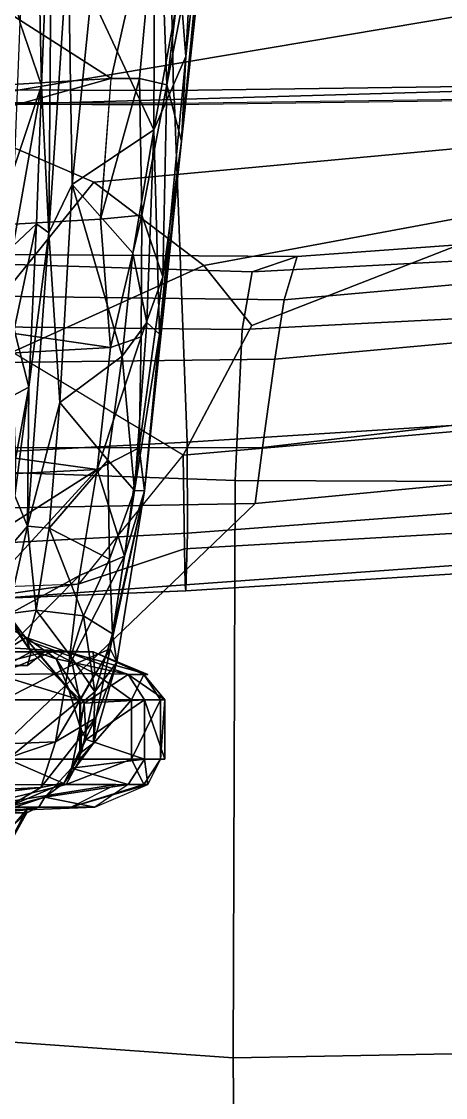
# Model space of a CAD drawing. Header units: inches. Extents: x -15.6 to 12, y -13.7 to 13.7.
# Drawn here: x -0.178 to 0.847, y -11.909 to -9.31 of the extents above; entities that cross this region are included whole.
import ezdxf

# ---------------------------------------------------------------- set-up
doc = ezdxf.new("R2010")
doc.units = ezdxf.units.IN
doc.header["$MEASUREMENT"] = 0
for name, color, linetype in [('SEAT-ARMPAD', 5, 'Continuous'), ('SEAT-BASE', 5, 'Continuous'), ('SEAT-CHASSIS', 5, 'Continuous'), ('SEAT-FRAME', 5, 'Continuous')]:
    doc.layers.add(name, color=color, linetype=linetype)

msp = doc.modelspace()

# ---------------------------------------------------------------- linework, layer by layer
at = {"layer": 'SEAT-ARMPAD'}
for points in [[(0.4881, -9.8774, 25.1657), (0.3792, -9.9141, 25.5136), (1.6489, -9.8477, 25.649), (1.6295, -9.7939, 25.247)], [(0.4881, -9.8774, 25.1657), (1.6295, -9.7939, 25.247), (1.6432, -9.8763, 24.8703), (0.4572, -9.9818, 24.7926)], [(0.3557, -10.0537, 25.8409), (1.6703, -9.9877, 25.9059), (1.6489, -9.8477, 25.649), (0.3792, -9.9141, 25.5136)], [(0.3557, -10.0537, 25.8409), (0.3792, -9.9141, 25.5136), (-1.5835, -9.8539, 25.1066), (-1.8419, -10.0304, 25.5273)], [(0.4881, -9.8774, 25.1657), (-1.5388, -9.8637, 24.7187), (-1.5835, -9.8539, 25.1066), (0.3792, -9.9141, 25.5136)], [(0.4881, -9.8774, 25.1657), (0.4572, -9.9818, 24.7926), (-1.5135, -9.957, 24.3581), (-1.5388, -9.8637, 24.7187)], [(0.4345, -10.1254, 24.5869), (0.4572, -9.9818, 24.7926), (1.6432, -9.8763, 24.8703), (1.6383, -10.0154, 24.6612)], [(0.4345, -10.1254, 24.5869), (-1.498, -10.1482, 24.1266), (-1.5135, -9.957, 24.3581), (0.4572, -9.9818, 24.7926)], [(0.3557, -10.0537, 25.8409), (0.3388, -10.4184, 26.0759), (1.7037, -10.4236, 26.1832), (1.6703, -9.9877, 25.9059)], [(0.3557, -10.0537, 25.8409), (-1.8419, -10.0304, 25.5273), (-2.2314, -10.3283, 25.6623), (0.3388, -10.4184, 26.0759)], [(0.4345, -10.1254, 24.5869), (1.6383, -10.0154, 24.6612), (1.6287, -10.1963, 24.5767), (0.4049, -10.3385, 24.4909)], [(0.4345, -10.1254, 24.5869), (0.4049, -10.3385, 24.4909), (-1.4922, -10.3408, 24.0305), (-1.498, -10.1482, 24.1266)], [(0.387, -10.4736, 24.5037), (0.4049, -10.3385, 24.4909), (1.6287, -10.1963, 24.5767), (1.6202, -10.3565, 24.5934)], [(2.5398, -10.2375, 24.5349), (2.1026, -12.9775, 24.6594), (0.393, -12.9409, 24.5677), (1.6202, -10.3565, 24.5934)], [(-2.2314, -10.3283, 25.6623), (-2.3666, -11.6211, 25.7688), (0.3335, -11.8125, 26.1509), (0.3388, -10.4184, 26.0759)], [(0.387, -10.4736, 24.5037), (-1.489, -10.5066, 24.0498), (-1.4922, -10.3408, 24.0305), (0.4049, -10.3385, 24.4909)], [(0.387, -10.4736, 24.5037), (1.6202, -10.3565, 24.5934), (0.393, -12.9409, 24.5677), (-1.9658, -12.7285, 23.9163)], [(0.3388, -10.4184, 26.0759), (0.3335, -11.8125, 26.1509), (1.9225, -11.7841, 26.2278), (1.7037, -10.4236, 26.1832)], [(0.387, -10.4736, 24.5037), (-1.9658, -12.7285, 23.9163), (-2.4219, -12.7344, 23.7779), (-1.489, -10.5066, 24.0498)], [(-2.2968, -12.9262, 25.6409), (0.345, -13.1683, 25.9901), (0.3335, -11.8125, 26.1509), (-2.3666, -11.6211, 25.7688)], [(0.345, -13.1683, 25.9901), (2.0304, -13.1068, 26.092), (1.9225, -11.7841, 26.2278), (0.3335, -11.8125, 26.1509)]]:
    msp.add_3dface(points, dxfattribs=at)
at = {"layer": 'SEAT-BASE'}
for points in [[(-0.2684, -1.3642, 4.119), (-0.1542, -1.3595, 4.1832), (-3.5595, -11.7694, 3.1616), (-3.6772, -11.7154, 3.1096)], [(-0.095, -1.3539, 4.3018), (-3.47, -11.8649, 3.2423), (-3.5595, -11.7694, 3.1616), (-0.1542, -1.3595, 4.1832)], [(-0.095, -1.3539, 4.3018), (-0.1239, -1.7559, 5.6622), (-2.9258, -9.7068, 3.9879), (-3.47, -11.8649, 3.2423)], [(-0.1423, -1.8519, 5.8711), (-2.8999, -9.7388, 4.1787), (-2.9258, -9.7068, 3.9879), (-0.1239, -1.7559, 5.6622)], [(-0.1423, -1.8519, 5.8711), (-0.1033, -1.8754, 6.004), (-2.8578, -9.7688, 4.297), (-2.8999, -9.7388, 4.1787)], [(-0.1177, -1.9177, 6.1381), (-2.7829, -9.7801, 4.4046), (-2.8578, -9.7688, 4.297), (-0.1033, -1.8754, 6.004)], [(-4.0205, -12.7905, 4.1776), (-3.9329, -12.8557, 4.1389), (-0.1555, -1.9896, 6.6264), (-0.399, -1.9836, 6.6746)], [(-0.1555, -1.9896, 6.6264), (-3.9329, -12.8557, 4.1389), (-3.6912, -12.4369, 4.2077), (0.04, -2.0708, 6.5161)], [(-3.6912, -12.4369, 4.2077), (-3.0494, -10.7774, 4.5256), (0.0253, -2.2191, 6.4477), (0.04, -2.0708, 6.5161)], [(0.0253, -2.2191, 6.4477), (-3.0494, -10.7774, 4.5256), (-2.7663, -10.099, 4.6397), (0.0649, -2.2409, 6.3972)], [(0.0834, -2.2423, 6.3529), (0.0649, -2.2409, 6.3972), (-2.7663, -10.099, 4.6397), (-2.6762, -9.9184, 4.6557)], [(0.0886, -2.2401, 6.3093), (0.0834, -2.2423, 6.3529), (-2.6762, -9.9184, 4.6557), (-2.3936, -9.1979, 4.7721)]]:
    msp.add_3dface(points, dxfattribs=at)
at = {"layer": 'SEAT-CHASSIS'}
for points in [[(0.219, -9.3937, 16.0937), (0.2688, -8.4787, 15.9836), (0.2058, -9.2191, 16.1034)], [(0.219, -9.3937, 16.0937), (0.2882, -8.7584, 15.9263), (0.2688, -8.4787, 15.9836)], [(0.2882, -8.7584, 15.9263), (0.2086, -9.5982, 16.076), (0.2882, -8.8627, 15.7864)], [(0.2882, -8.7584, 15.9263), (0.219, -9.3937, 16.0937), (0.2086, -9.5982, 16.076)], [(-0.1823, -9.3108, 16.6271), (-0.1444, -8.7899, 16.3203), (-0.2933, -8.8715, 16.3525)], [(-0.1444, -8.7899, 16.3203), (-0.1823, -9.3108, 16.6271), (-0.13, -9.4642, 16.6853)], [(-0.1043, -8.8238, 16.2934), (-0.1444, -8.7899, 16.3203), (-0.13, -9.4642, 16.6853)], [(-0.1043, -8.8238, 16.2934), (-0.13, -9.4642, 16.6853), (-0.1118, -9.8196, 16.7356)], [(-0.1118, -9.8196, 16.7356), (-0.0655, -9.1193, 16.2687), (-0.1043, -8.8238, 16.2934)], [(0.1735, -9.4626, 15.9002), (0.1539, -8.9375, 15.591), (0.2504, -8.8144, 15.6238)], [(0.1735, -9.4626, 15.9002), (0.2504, -8.8144, 15.6238), (0.2882, -8.8627, 15.7864)], [(0.2882, -8.8627, 15.7864), (0.2086, -9.5982, 16.076), (0.1735, -9.4626, 15.9002)], [(0.0383, -9.4471, 15.8044), (-0.6786, -8.9886, 15.4759), (0.1539, -8.9375, 15.591)], [(0.1539, -8.9375, 15.591), (0.107, -9.4474, 15.8277), (0.0383, -9.4471, 15.8044)], [(0.1539, -8.9375, 15.591), (0.1735, -9.4626, 15.9002), (0.107, -9.4474, 15.8277)], [(-0.6786, -8.9886, 15.4759), (0.0383, -9.4471, 15.8044), (-1.4967, -9.5403, 15.6471)], [(-0.0561, -9.7032, 16.5203), (-0.0655, -9.1193, 16.2687), (-0.1118, -9.8196, 16.7356)], [(-0.0655, -9.1193, 16.2687), (-0.0561, -9.7032, 16.5203), (-0.0094, -9.2468, 16.2519)], [(0.1419, -9.5715, 16.3001), (0.1431, -9.185, 16.1554), (-0.0094, -9.2468, 16.2519)], [(0.1419, -9.5715, 16.3001), (0.2058, -9.2191, 16.1034), (0.1431, -9.185, 16.1554)], [(0.2058, -9.2191, 16.1034), (0.1419, -9.5715, 16.3001), (0.219, -9.3937, 16.0937)], [(-0.0094, -9.2468, 16.2519), (-0.0561, -9.7032, 16.5203), (0.1419, -9.5715, 16.3001)], [(-0.13, -9.4642, 16.6853), (-0.1823, -9.3108, 16.6271), (-0.1958, -9.6622, 16.8789)], [(0.1551, -10.065, 16.5348), (0.219, -9.3937, 16.0937), (0.1419, -9.5715, 16.3001)], [(0.1551, -10.065, 16.5348), (0.2086, -9.5982, 16.076), (0.219, -9.3937, 16.0937)], [(-1.4985, -9.8737, 15.8713), (-1.4967, -9.5403, 15.6471), (0.0376, -9.4471, 15.8044)], [(0.0376, -9.4471, 15.8044), (0.0127, -9.7868, 16.0083), (-1.4985, -9.8737, 15.8713)], [(0.0127, -9.7868, 16.0083), (0.0383, -9.4471, 15.8044), (0.107, -9.4474, 15.8277)], [(0.107, -9.4474, 15.8277), (0.1131, -9.7772, 16.0442), (0.0127, -9.7868, 16.0083)], [(0.1735, -9.4626, 15.9002), (0.1131, -9.7772, 16.0442), (0.107, -9.4474, 15.8277)], [(-0.1985, -9.8512, 17.0418), (-0.1421, -9.7982, 16.945), (-0.13, -9.4642, 16.6853)], [(-0.1985, -9.8512, 17.0418), (-0.13, -9.4642, 16.6853), (-0.1958, -9.6622, 16.8789)], [(-0.1421, -9.7982, 16.945), (-0.1118, -9.8196, 16.7356), (-0.13, -9.4642, 16.6853)], [(0.1131, -9.7772, 16.0442), (0.1735, -9.4626, 15.9002), (0.1637, -9.926, 16.2482)], [(0.2086, -9.5982, 16.076), (0.1637, -9.926, 16.2482), (0.1735, -9.4626, 15.9002)], [(0.0913, -9.8691, 16.5287), (0.1419, -9.5715, 16.3001), (-0.0561, -9.7032, 16.5203)], [(0.1419, -9.5715, 16.3001), (0.0913, -9.8691, 16.5287), (0.125, -10.0366, 16.5976)], [(0.1551, -10.065, 16.5348), (0.1419, -9.5715, 16.3001), (0.125, -10.0366, 16.5976)], [(0.2086, -9.5982, 16.076), (0.1066, -10.3391, 16.5755), (0.1637, -9.926, 16.2482)], [(0.1066, -10.3391, 16.5755), (0.2086, -9.5982, 16.076), (0.1193, -10.4432, 16.8166)], [(0.1193, -10.4432, 16.8166), (0.2086, -9.5982, 16.076), (0.1551, -10.065, 16.5348)], [(-0.0561, -9.7032, 16.5203), (-0.1118, -9.8196, 16.7356), (-0.0859, -10.2299, 16.9922)], [(0.0655, -10.1182, 16.7436), (-0.0561, -9.7032, 16.5203), (-0.0859, -10.2299, 16.9922)], [(0.0655, -10.1182, 16.7436), (0.0913, -9.8691, 16.5287), (-0.0561, -9.7032, 16.5203)], [(0.0371, -10.0971, 16.2519), (-1.4985, -9.8737, 15.8713), (0.0127, -9.7868, 16.0083)], [(-0.1421, -9.7982, 16.945), (-0.1985, -9.8512, 17.0418), (-0.1961, -10.0537, 17.2546)], [(-0.1421, -9.7982, 16.945), (-0.1961, -10.0537, 17.2546), (-0.1601, -10.193, 17.3522)], [(-0.1118, -9.8196, 16.7356), (-0.1421, -9.7982, 16.945), (-0.1601, -10.193, 17.3522)], [(0.1131, -9.7772, 16.0442), (0.0371, -10.0971, 16.2519), (0.0127, -9.7868, 16.0083)], [(0.111, -10.0711, 16.2933), (0.0371, -10.0971, 16.2519), (0.1131, -9.7772, 16.0442)], [(0.1637, -9.926, 16.2482), (0.111, -10.0711, 16.2933), (0.1131, -9.7772, 16.0442)], [(-0.1639, -10.5283, 17.6136), (-0.1118, -9.8196, 16.7356), (-0.1601, -10.193, 17.3522)], [(-0.1118, -9.8196, 16.7356), (-0.1639, -10.5283, 17.6136), (-0.0859, -10.2299, 16.9922)], [(-1.5017, -10.1838, 16.1272), (-1.4985, -9.8737, 15.8713), (0.0371, -10.0971, 16.2519)], [(0.125, -10.0366, 16.5976), (0.0913, -9.8691, 16.5287), (0.0655, -10.1182, 16.7436)], [(0.1637, -9.926, 16.2482), (0.1066, -10.3391, 16.5755), (0.111, -10.0711, 16.2933)], [(-0.1961, -10.0537, 17.2546), (-0.1984, -10.2126, 17.4685), (-0.1601, -10.193, 17.3522)], [(0.0951, -10.4426, 16.9923), (0.125, -10.0366, 16.5976), (0.0655, -10.1182, 16.7436)], [(0.0951, -10.4426, 16.9923), (0.1551, -10.065, 16.5348), (0.125, -10.0366, 16.5976)], [(0.111, -10.0711, 16.2933), (0.1066, -10.3391, 16.5755), (0.0047, -10.3915, 16.5212)], [(0.0371, -10.0971, 16.2519), (0.111, -10.0711, 16.2933), (0.0047, -10.3915, 16.5212)], [(0.0951, -10.4426, 16.9923), (0.1193, -10.4432, 16.8166), (0.1551, -10.065, 16.5348)], [(-1.5017, -10.1838, 16.1272), (0.0371, -10.0971, 16.2519), (0.0047, -10.3915, 16.5212)], [(0.0305, -10.3688, 17.0188), (0.0655, -10.1182, 16.7436), (-0.0859, -10.2299, 16.9922)], [(0.0655, -10.1182, 16.7436), (0.0305, -10.3688, 17.0188), (0.0951, -10.4426, 16.9923)], [(0.0047, -10.3915, 16.5212), (-1.5065, -10.4662, 16.4146), (-1.5017, -10.1838, 16.1272)], [(-0.1927, -10.367, 17.7296), (-0.1601, -10.193, 17.3522), (-0.1984, -10.2126, 17.4685)], [(-0.1941, -10.4557, 17.9366), (-0.1639, -10.5283, 17.6136), (-0.1601, -10.193, 17.3522)], [(-0.1941, -10.4557, 17.9366), (-0.1601, -10.193, 17.3522), (-0.1927, -10.367, 17.7296)], [(-0.1639, -10.5283, 17.6136), (-0.1117, -10.5338, 17.4129), (-0.0859, -10.2299, 16.9922)], [(-0.0859, -10.2299, 16.9922), (-0.1117, -10.5338, 17.4129), (0.0305, -10.3688, 17.0188)], [(0.1066, -10.3391, 16.5755), (0.0705, -10.6009, 16.8671), (0.0047, -10.3915, 16.5212)], [(0.1193, -10.4432, 16.8166), (0.0705, -10.6009, 16.8671), (0.1066, -10.3391, 16.5755)], [(0.0305, -10.3688, 17.0188), (-0.1117, -10.5338, 17.4129), (0.0346, -10.6079, 17.3198)], [(0.0305, -10.3688, 17.0188), (0.0346, -10.6079, 17.3198), (0.0951, -10.4426, 16.9923)], [(-1.5065, -10.4662, 16.4146), (0.0047, -10.3915, 16.5212), (-0.4104, -10.6552, 16.7565)], [(-0.4259, -10.86, 17.0548), (-0.4104, -10.6552, 16.7565), (0.0047, -10.3915, 16.5212)], [(0.0047, -10.3915, 16.5212), (-0.0382, -10.6477, 16.8146), (-0.4259, -10.86, 17.0548)], [(0.0047, -10.3915, 16.5212), (0.0705, -10.6009, 16.8671), (-0.0382, -10.6477, 16.8146)], [(0.0951, -10.4426, 16.9923), (0.0346, -10.6079, 17.3198), (0.0418, -10.7883, 17.545)], [(0.1193, -10.4432, 16.8166), (0.0362, -10.825, 17.21), (0.0705, -10.6009, 16.8671)], [(0.052, -10.8575, 17.4585), (0.0362, -10.825, 17.21), (0.1193, -10.4432, 16.8166)], [(0.1193, -10.4432, 16.8166), (0.0951, -10.4426, 16.9923), (0.0418, -10.7883, 17.545)], [(0.1193, -10.4432, 16.8166), (0.0418, -10.7883, 17.545), (0.052, -10.8575, 17.4585)], [(-0.1639, -10.5283, 17.6136), (-0.1941, -10.4557, 17.9366), (-0.2241, -10.5995, 18.6297)], [(-0.2241, -10.5995, 18.6297), (-0.2111, -10.7404, 18.5891), (-0.1639, -10.5283, 17.6136)], [(-0.2111, -10.7404, 18.5891), (-0.143, -10.7318, 17.8831), (-0.1639, -10.5283, 17.6136)], [(-0.143, -10.7318, 17.8831), (-0.1117, -10.5338, 17.4129), (-0.1639, -10.5283, 17.6136)], [(-0.1117, -10.5338, 17.4129), (-0.143, -10.7318, 17.8831), (-0.0283, -10.7449, 17.6593)], [(0.0346, -10.6079, 17.3198), (-0.1117, -10.5338, 17.4129), (-0.0283, -10.7449, 17.6593)], [(-0.0382, -10.6477, 16.8146), (0.0705, -10.6009, 16.8671), (-0.0645, -10.8684, 17.1497)], [(0.0705, -10.6009, 16.8671), (0.0362, -10.825, 17.21), (-0.0645, -10.8684, 17.1497)], [(0.0346, -10.6079, 17.3198), (-0.0283, -10.7449, 17.6593), (0.0418, -10.7883, 17.545)], [(-0.4504, -11.0637, 17.5191), (-0.4259, -10.86, 17.0548), (-0.0382, -10.6477, 16.8146)], [(-0.0645, -10.8684, 17.1497), (-0.4504, -11.0637, 17.5191), (-0.0382, -10.6477, 16.8146)], [(-0.143, -10.7318, 17.8831), (-0.2111, -10.7404, 18.5891), (-0.1638, -10.8046, 18.3237)], [(-0.143, -10.7318, 17.8831), (-0.1638, -10.8046, 18.3237), (-0.059, -10.8434, 17.9993)], [(-0.0283, -10.7449, 17.6593), (-0.143, -10.7318, 17.8831), (-0.059, -10.8434, 17.9993)], [(-0.2593, -10.7468, 18.843), (-0.1668, -10.7974, 18.9033), (-0.2135, -10.7458, 18.8287)], [(-0.2069, -10.8225, 18.9405), (-0.1668, -10.7974, 18.9033), (-0.2593, -10.7468, 18.843)], [(-0.2111, -10.7404, 18.5891), (-0.2135, -10.7458, 18.8287), (-0.1584, -10.8282, 18.6466)], [(-0.1584, -10.8282, 18.6466), (-0.2135, -10.7458, 18.8287), (-0.1668, -10.7974, 18.9033)], [(-0.2111, -10.7404, 18.5891), (-0.1584, -10.8282, 18.6466), (-0.1638, -10.8046, 18.3237)], [(-0.059, -10.8434, 17.9993), (-0.001, -10.9289, 18.0081), (-0.0283, -10.7449, 17.6593)], [(-0.001, -10.9289, 18.0081), (0.0418, -10.7883, 17.545), (-0.0283, -10.7449, 17.6593)], [(-0.2069, -10.8225, 18.9405), (-0.0731, -10.8306, 19.0803), (-0.1668, -10.7974, 18.9033)], [(-0.1668, -10.7974, 18.9033), (-0.0731, -10.8306, 19.0803), (-0.0946, -10.8492, 18.8114)], [(-0.1668, -10.7974, 18.9033), (-0.0946, -10.8492, 18.8114), (-0.1584, -10.8282, 18.6466)], [(-0.0642, -10.921, 18.6062), (-0.1638, -10.8046, 18.3237), (-0.1584, -10.8282, 18.6466)], [(-0.059, -10.8434, 17.9993), (-0.1638, -10.8046, 18.3237), (-0.0356, -10.9574, 18.3406)], [(-0.1638, -10.8046, 18.3237), (-0.0642, -10.921, 18.6062), (-0.0356, -10.9574, 18.3406)], [(0.0418, -10.7883, 17.545), (-0.001, -10.9289, 18.0081), (0.052, -10.8575, 17.4585)], [(-0.328, -10.8321, 19.9778), (-0.1044, -10.8321, 19.8457), (-0.1552, -10.8321, 19.6815)], [(-0.3208, -10.8323, 20.1402), (-0.1044, -10.8321, 19.8457), (-0.328, -10.8321, 19.9778)], [(-0.2164, -10.8652, 19.6955), (-0.328, -10.8321, 19.9778), (-0.1552, -10.8321, 19.6815)], [(-0.1044, -10.8321, 19.8457), (-0.3208, -10.8323, 20.1402), (-0.2381, -10.887, 20.2279)], [(-0.227, -10.8321, 18.9781), (-0.2652, -10.8693, 19.0541), (-0.1238, -10.8326, 19.2527)], [(-0.1238, -10.8326, 19.2527), (-0.2652, -10.8693, 19.0541), (-0.1637, -10.8652, 19.3841)], [(-0.0005, -10.8846, 19.9375), (-0.1044, -10.8321, 19.8457), (-0.2381, -10.887, 20.2279)], [(-0.2069, -10.8225, 18.9405), (-0.227, -10.8321, 18.9781), (-0.0731, -10.8306, 19.0803)], [(-0.0731, -10.8306, 19.0803), (-0.227, -10.8321, 18.9781), (-0.1238, -10.8326, 19.2527)], [(-0.1637, -10.8652, 19.3841), (-0.2164, -10.8652, 19.6955), (-0.1552, -10.8321, 19.6815)], [(-0.1637, -10.8652, 19.3841), (-0.1552, -10.8321, 19.6815), (-0.1238, -10.8326, 19.2527)], [(-0.0946, -10.8492, 18.8114), (-0.0642, -10.921, 18.6062), (-0.1584, -10.8282, 18.6466)], [(-0.0051, -10.8322, 19.5334), (-0.1238, -10.8326, 19.2527), (-0.1552, -10.8321, 19.6815)], [(-0.0051, -10.8322, 19.5334), (-0.1552, -10.8321, 19.6815), (-0.1044, -10.8321, 19.8457)], [(-0.0051, -10.8322, 19.5334), (-0.0731, -10.8306, 19.0803), (-0.1238, -10.8326, 19.2527)], [(-0.0051, -10.8322, 19.5334), (-0.1044, -10.8321, 19.8457), (-0.0005, -10.8846, 19.9375)], [(-0.0645, -10.8684, 17.1497), (0.0362, -10.825, 17.21), (-0.0957, -11.0496, 17.5395)], [(0.0015, -10.9917, 17.5648), (-0.0957, -11.0496, 17.5395), (0.0362, -10.825, 17.21)], [(-0.0946, -10.8492, 18.8114), (-0.0731, -10.8306, 19.0803), (0.0801, -10.887, 19.0952)], [(-0.0731, -10.8306, 19.0803), (-0.0051, -10.8322, 19.5334), (0.1275, -10.887, 19.3392)], [(0.0801, -10.887, 19.0952), (-0.0731, -10.8306, 19.0803), (0.1275, -10.887, 19.3392)], [(-0.0051, -10.8322, 19.5334), (0.1173, -10.887, 19.5876), (0.1275, -10.887, 19.3392)], [(0.1173, -10.887, 19.5876), (-0.0051, -10.8322, 19.5334), (-0.0005, -10.8846, 19.9375)], [(0.0362, -10.825, 17.21), (0.052, -10.8575, 17.4585), (0.0015, -10.9917, 17.5648)], [(0.0801, -10.887, 19.0952), (-0.027, -10.9565, 18.7333), (-0.0946, -10.8492, 18.8114)], [(-0.027, -10.9565, 18.7333), (-0.0642, -10.921, 18.6062), (-0.0946, -10.8492, 18.8114)], [(-0.001, -10.9289, 18.0081), (-0.059, -10.8434, 17.9993), (-0.0356, -10.9574, 18.3406)], [(0.052, -10.8575, 17.4585), (-0.001, -10.9289, 18.0081), (-0.0045, -11.0526, 17.9826)], [(-0.0045, -11.0526, 17.9826), (0.0015, -10.9917, 17.5648), (0.052, -10.8575, 17.4585)], [(-0.0645, -10.8684, 17.1497), (-0.0957, -11.0496, 17.5395), (-0.4504, -11.0637, 17.5191)], [(-0.3774, -10.8706, 19.9328), (-0.1637, -10.8652, 19.3841), (-0.2652, -10.8693, 19.0541)], [(-0.2164, -10.8652, 19.6955), (-0.1637, -10.8652, 19.3841), (-0.3774, -10.8706, 19.9328)], [(-0.0005, -10.8846, 19.9375), (-0.2381, -10.887, 20.2279), (-0.0375, -10.9479, 20.068)], [(-0.2381, -10.887, 20.2279), (-0.2114, -10.9479, 20.2586), (-0.0375, -10.9479, 20.068)], [(-0.0005, -10.8846, 19.9375), (-0.0375, -10.9479, 20.068), (0.0877, -10.9479, 19.8424)], [(0.0801, -10.887, 19.0952), (0.1189, -10.9479, 19.0829), (-0.027, -10.9565, 18.7333)], [(0.1173, -10.887, 19.5876), (-0.0005, -10.8846, 19.9375), (0.0877, -10.9479, 19.8424)], [(0.1189, -10.9479, 19.0829), (0.0801, -10.887, 19.0952), (0.168, -10.9479, 19.3362)], [(0.1173, -10.887, 19.5876), (0.0877, -10.9479, 19.8424), (0.1575, -10.9479, 19.594)], [(0.1173, -10.887, 19.5876), (0.1575, -10.9479, 19.594), (0.168, -10.9479, 19.3362)], [(-0.0642, -10.921, 18.6062), (-0.027, -10.9565, 18.7333), (-0.036, -11.0143, 18.6003)], [(-0.0642, -10.921, 18.6062), (-0.036, -11.0143, 18.6003), (-0.0356, -10.9574, 18.3406)], [(-0.0332, -11.0747, 18.3408), (-0.001, -10.9289, 18.0081), (-0.0356, -10.9574, 18.3406)], [(-0.001, -10.9289, 18.0081), (-0.0332, -11.0747, 18.3408), (-0.0045, -11.0526, 17.9826)], [(-0.2114, -11.0915, 20.2586), (-0.0375, -11.0915, 20.068), (-0.0375, -10.9479, 20.068)], [(-0.0375, -10.9479, 20.068), (-0.2114, -10.9479, 20.2586), (-0.2114, -11.0915, 20.2586)], [(-0.0375, -11.0915, 20.068), (0.0877, -11.0915, 19.8424), (0.0877, -10.9479, 19.8424)], [(-0.0375, -10.9479, 20.068), (-0.0375, -11.0915, 20.068), (0.0877, -10.9479, 19.8424)], [(-0.027, -10.9565, 18.7333), (-0.0221, -11.0442, 18.7295), (-0.036, -11.0143, 18.6003)], [(-0.0356, -10.9574, 18.3406), (-0.036, -11.0143, 18.6003), (-0.0332, -11.0747, 18.3408)], [(-0.0221, -11.0442, 18.7295), (-0.027, -10.9565, 18.7333), (0.1189, -10.9479, 19.0829)], [(-0.0221, -11.0442, 18.7295), (0.1189, -10.9479, 19.0829), (0.1189, -11.0915, 19.0829)], [(0.0877, -11.0915, 19.8424), (0.1575, -10.9479, 19.594), (0.0877, -10.9479, 19.8424)], [(0.1575, -11.0915, 19.594), (0.1575, -10.9479, 19.594), (0.0877, -11.0915, 19.8424)], [(0.168, -11.0915, 19.3362), (0.1189, -11.0915, 19.0829), (0.1189, -10.9479, 19.0829)], [(0.168, -10.9479, 19.3362), (0.168, -11.0915, 19.3362), (0.1189, -10.9479, 19.0829)], [(0.1575, -11.0915, 19.594), (0.168, -11.0915, 19.3362), (0.168, -10.9479, 19.3362)], [(0.1575, -10.9479, 19.594), (0.1575, -11.0915, 19.594), (0.168, -10.9479, 19.3362)], [(-0.1316, -11.1599, 17.925), (-0.0957, -11.0496, 17.5395), (0.0015, -10.9917, 17.5648)], [(0.0015, -10.9917, 17.5648), (-0.0754, -11.1482, 18.0164), (-0.1316, -11.1599, 17.925)], [(-0.0754, -11.1482, 18.0164), (0.0015, -10.9917, 17.5648), (-0.0045, -11.0526, 17.9826)], [(-0.0577, -11.1133, 18.7006), (-0.0332, -11.0747, 18.3408), (-0.036, -11.0143, 18.6003)], [(-0.0221, -11.0442, 18.7295), (-0.0577, -11.1133, 18.7006), (-0.036, -11.0143, 18.6003)], [(0.1189, -11.0915, 19.0829), (-0.0577, -11.1133, 18.7006), (-0.0221, -11.0442, 18.7295)], [(-0.1316, -11.1599, 17.925), (-0.4758, -11.1776, 18.0048), (-0.0957, -11.0496, 17.5395)], [(-0.4758, -11.1776, 18.0048), (-0.4504, -11.0637, 17.5191), (-0.0957, -11.0496, 17.5395)], [(-0.0045, -11.0526, 17.9826), (-0.0332, -11.0747, 18.3408), (-0.0754, -11.1482, 18.0164)], [(-0.2114, -11.0915, 20.2586), (-0.34, -11.1541, 20.3096), (-0.0706, -11.1523, 20.0443)], [(-0.0375, -11.0915, 20.068), (-0.2114, -11.0915, 20.2586), (-0.0706, -11.1523, 20.0443)], [(-0.0754, -11.1482, 18.0164), (-0.0332, -11.0747, 18.3408), (-0.0577, -11.1133, 18.7006)], [(-0.0706, -11.1523, 20.0443), (0.0877, -11.0915, 19.8424), (-0.0375, -11.0915, 20.068)], [(-0.0577, -11.1133, 18.7006), (0.1189, -11.0915, 19.0829), (0.0801, -11.1523, 19.0952)], [(0.0801, -11.1523, 19.0952), (0.1189, -11.0915, 19.0829), (0.1275, -11.1523, 19.3392)], [(0.1173, -11.1523, 19.5876), (0.1575, -11.0915, 19.594), (0.0877, -11.0915, 19.8424)], [(0.1575, -11.0915, 19.594), (0.1173, -11.1523, 19.5876), (0.1275, -11.1523, 19.3392)], [(-0.0577, -11.1133, 18.7006), (0.0801, -11.1523, 19.0952), (-0.1216, -11.1832, 18.7074)], [(-0.1216, -11.1832, 18.7074), (-0.0754, -11.1482, 18.0164), (-0.0577, -11.1133, 18.7006)], [(-0.1216, -11.1832, 18.7074), (-0.2102, -11.2066, 18.3315), (-0.0754, -11.1482, 18.0164)], [(-0.1316, -11.1599, 17.925), (-0.0754, -11.1482, 18.0164), (-0.2102, -11.2066, 18.3315)], [(-0.1316, -11.1599, 17.925), (-0.2102, -11.2066, 18.3315), (-0.4889, -11.2034, 18.2544)], [(-0.4758, -11.1776, 18.0048), (-0.1316, -11.1599, 17.925), (-0.4889, -11.2034, 18.2544)], [(-0.2943, -11.2073, 20.0998), (-0.0706, -11.1523, 20.0443), (-0.34, -11.1541, 20.3096)], [(-0.2943, -11.2073, 20.0998), (-0.0588, -11.207, 19.782), (0.0501, -11.1523, 19.8269)], [(-0.0706, -11.1523, 20.0443), (-0.2943, -11.2073, 20.0998), (0.0501, -11.1523, 19.8269)], [(0.0801, -11.1523, 19.0952), (-0.0012, -11.2074, 19.2978), (-0.1216, -11.1832, 18.7074)], [(0.1173, -11.1523, 19.5876), (-0.0588, -11.207, 19.782), (0.1275, -11.1523, 19.3392)], [(-0.0588, -11.207, 19.782), (-0.0012, -11.2074, 19.2978), (0.1275, -11.1523, 19.3392)], [(0.0501, -11.1523, 19.8269), (0.1173, -11.1523, 19.5876), (-0.0588, -11.207, 19.782)], [(0.1275, -11.1523, 19.3392), (0.0801, -11.1523, 19.0952), (-0.0012, -11.2074, 19.2978)], [(-0.2102, -11.2066, 18.3315), (-0.1216, -11.1832, 18.7074), (-0.1946, -11.2077, 18.7973)], [(-0.136, -11.2073, 18.937), (-0.1946, -11.2077, 18.7973), (-0.1216, -11.1832, 18.7074)], [(-0.0012, -11.2074, 19.2978), (-0.136, -11.2073, 18.937), (-0.1216, -11.1832, 18.7074)], [(-0.0588, -11.207, 19.782), (-0.2943, -11.2073, 20.0998), (-0.381, -11.2074, 20.0372)], [(-0.0588, -11.207, 19.782), (-0.381, -11.2074, 20.0372), (-0.1379, -11.2075, 19.6123)], [(-0.1379, -11.2075, 19.6123), (-0.381, -11.2074, 20.0372), (-0.2366, -11.2207, 19.7551)], [(-0.2366, -11.2207, 19.7551), (-0.3005, -11.3445, 19.724), (-0.1655, -11.2213, 19.5315)], [(-0.1655, -11.2213, 19.5315), (-0.3005, -11.3445, 19.724), (-0.235, -11.3436, 19.3985)], [(-0.136, -11.2073, 18.937), (-0.2767, -11.2073, 18.9316), (-0.2838, -11.2073, 18.7694)], [(-0.2838, -11.2073, 18.7694), (-0.1946, -11.2077, 18.7973), (-0.1384, -11.2073, 18.9343)], [(-0.1658, -11.2138, 19.2875), (-0.2781, -11.3437, 19.1856), (-0.2314, -11.2203, 19.0877)], [(-0.1658, -11.2138, 19.2875), (-0.235, -11.3436, 19.3985), (-0.2781, -11.3437, 19.1856)], [(-0.136, -11.2073, 18.937), (-0.1658, -11.2138, 19.2875), (-0.2767, -11.2073, 18.9316)], [(-0.2314, -11.2203, 19.0877), (-0.2767, -11.2073, 18.9316), (-0.1658, -11.2138, 19.2875)], [(-0.2366, -11.2207, 19.7551), (-0.1655, -11.2213, 19.5315), (-0.1379, -11.2075, 19.6123)], [(-0.235, -11.3436, 19.3985), (-0.1658, -11.2138, 19.2875), (-0.1655, -11.2213, 19.5315)], [(-0.1658, -11.2138, 19.2875), (-0.136, -11.2073, 18.937), (-0.0012, -11.2074, 19.2978)], [(-0.0012, -11.2074, 19.2978), (-0.1379, -11.2075, 19.6123), (-0.1658, -11.2138, 19.2875)], [(-0.1655, -11.2213, 19.5315), (-0.1658, -11.2138, 19.2875), (-0.1379, -11.2075, 19.6123)], [(-0.0588, -11.207, 19.782), (-0.1379, -11.2075, 19.6123), (-0.0012, -11.2074, 19.2978)]]:
    msp.add_3dface(points, dxfattribs=at)
for points, invisible_edges in [([(0.168, -10.9479, 19.3362), (0.0801, -10.887, 19.0952), (0.1275, -10.887, 19.3392)], 12), ([(0.168, -10.9479, 19.3362), (0.1275, -10.887, 19.3392), (0.1173, -10.887, 19.5876)], 1), ([(-0.0706, -11.1523, 20.0443), (0.0501, -11.1523, 19.8269), (0.0877, -11.0915, 19.8424)], 2), ([(0.0877, -11.0915, 19.8424), (0.0501, -11.1523, 19.8269), (0.1173, -11.1523, 19.5876)], 1), ([(0.1189, -11.0915, 19.0829), (0.168, -11.0915, 19.3362), (0.1275, -11.1523, 19.3392)], 2), ([(0.1275, -11.1523, 19.3392), (0.168, -11.0915, 19.3362), (0.1575, -11.0915, 19.594)], 1)]:
    msp.add_3dface(points, dxfattribs=dict(at, invisible_edges=invisible_edges))
at = {"layer": 'SEAT-FRAME'}
for points in [[(-0.1596, -8.8885, 18.3305), (-0.4263, -9.5156, 18.2095), (-0.4047, -8.7245, 18.2078), (-0.1596, -8.8885, 18.3305)], [(-0.1596, -8.8885, 18.3305), (1.1669, -8.8903, 18.4164), (1.1659, -9.2472, 18.3767), (-0.4263, -9.5156, 18.2095)], [(-0.9738, -9.0589, 18.8018), (-0.8131, -9.4726, 19.2361), (0.1896, -9.4762, 19.3268), (0.1809, -9.0956, 18.9029)], [(0.1809, -9.0956, 18.9029), (0.1896, -9.4762, 19.3268), (1.1872, -9.4624, 19.3935), (1.1779, -9.0968, 18.9672)], [(-0.4263, -9.5156, 18.2095), (1.1659, -9.2472, 18.3767), (1.1682, -9.4695, 18.469), (-0.4263, -9.5156, 18.2095)], [(0.1918, -9.507, 19.3079), (0.1896, -9.4762, 19.3268), (-0.8131, -9.4726, 19.2361), (-0.8073, -9.5029, 19.2173)], [(-0.4263, -9.5156, 18.2095), (1.1682, -9.4695, 18.469), (1.1707, -9.5887, 18.5761), (-0.0031, -9.6974, 18.4584)], [(0.1918, -9.507, 19.3079), (1.1899, -9.4931, 19.3746), (1.1872, -9.4624, 19.3935), (0.1896, -9.4762, 19.3268)], [(0.1921, -9.5107, 19.3226), (0.1918, -9.507, 19.3079), (-0.8073, -9.5029, 19.2173), (-0.809, -9.5064, 19.2315)], [(0.1921, -9.5107, 19.3226), (-0.809, -9.5064, 19.2315), (-0.7824, -10.3776, 20.8747), (0.2221, -10.3254, 20.8224)], [(1.1899, -9.4931, 19.3746), (1.1903, -9.4974, 19.3902), (0.1921, -9.5107, 19.3226), (0.1918, -9.507, 19.3079)], [(0.1921, -9.5107, 19.3226), (0.2221, -10.3254, 20.8224), (1.2196, -10.2629, 20.7467), (1.1903, -9.4974, 19.3902)], [(-0.2897, -10.0513, 19.0871), (-0.5822, -9.9133, 18.7831), (-0.4263, -9.5156, 18.2095), (-0.0031, -9.6974, 18.4584)], [(0.2627, -9.8993, 18.794), (-0.0031, -9.6974, 18.4584), (1.1707, -9.5887, 18.5761), (1.1786, -9.7286, 18.9031)], [(-0.2897, -10.0513, 19.0871), (-0.0031, -9.6974, 18.4584), (0.2627, -9.8993, 18.794), (-0.201, -10.1082, 19.3391)], [(1.1816, -9.7314, 19.0284), (1.2086, -10.2705, 20.2869), (0.2129, -10.3572, 20.3626), (0.3784, -10.0436, 19.0846)], [(0.3784, -10.0436, 19.0846), (0.2627, -9.8993, 18.794), (1.1786, -9.7286, 18.9031), (1.1816, -9.7314, 19.0284)], [(0.2129, -10.3572, 20.3626), (-0.201, -10.1082, 19.3391), (0.2627, -9.8993, 18.794), (0.3784, -10.0436, 19.0846)], [(-0.201, -10.1082, 19.3391), (-0.2355, -10.675, 19.4847), (-0.0389, -10.6676, 20.5034), (0.2129, -10.3572, 20.3626)], [(1.2196, -10.2629, 20.7467), (0.2221, -10.3254, 20.8224), (0.2228, -10.5455, 20.8553), (1.2205, -10.4705, 20.7827)], [(0.2129, -10.3572, 20.3626), (1.2086, -10.2705, 20.2869), (1.2118, -10.526, 20.4216), (0.2156, -10.5833, 20.4937)], [(-0.7824, -10.3776, 20.8747), (-0.7818, -10.5986, 20.9108), (0.2228, -10.5455, 20.8553), (0.2221, -10.3254, 20.8224)], [(0.2129, -10.3572, 20.3626), (0.2156, -10.5833, 20.4937), (-0.0389, -10.6676, 20.5034)], [(0.2228, -10.5455, 20.8553), (0.2192, -10.6847, 20.6771), (1.2162, -10.6218, 20.6048), (1.2205, -10.4705, 20.7827)], [(0.2173, -10.6703, 20.5828), (0.2156, -10.5833, 20.4937), (1.2118, -10.526, 20.4216), (1.2133, -10.599, 20.4841)], [(0.2228, -10.5455, 20.8553), (-0.7818, -10.5986, 20.9108), (-0.7858, -10.7261, 20.7313), (0.2192, -10.6847, 20.6771)], [(0.2173, -10.6703, 20.5828), (-0.3467, -10.7116, 20.682), (-0.0389, -10.6676, 20.5034), (0.2156, -10.5833, 20.4937)], [(1.2133, -10.599, 20.4841), (1.2162, -10.6218, 20.6048), (0.2192, -10.6847, 20.6771), (0.2173, -10.6703, 20.5828)], [(0.2173, -10.6703, 20.5828), (0.2192, -10.6847, 20.6771), (-0.4735, -10.7132, 20.7144), (-0.3467, -10.7116, 20.682)], [(-0.3467, -10.7116, 20.682), (-0.3071, -10.7279, 19.5125), (-0.2355, -10.675, 19.4847), (-0.0389, -10.6676, 20.5034)]]:
    msp.add_3dface(points, dxfattribs=at)

doc.saveas('drawing.dxf')
